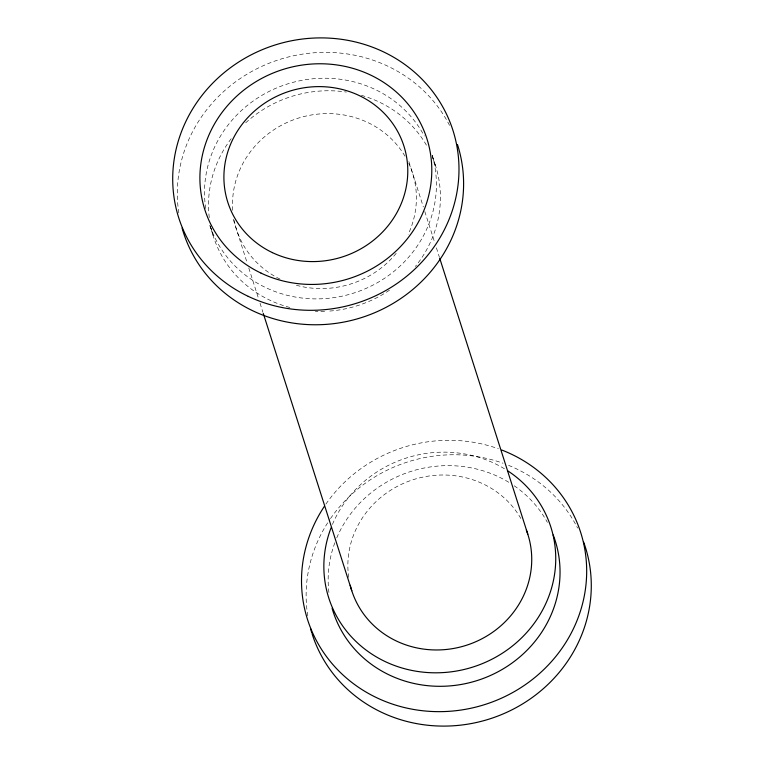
<?xml version="1.0" encoding="UTF-8"?>
<svg xmlns="http://www.w3.org/2000/svg" width="764" height="764" viewBox="0 0 764 764"><rect width="100%" height="100%" fill="white"/><g stroke="black" fill="none" stroke-linecap="round" stroke-linejoin="round"><path stroke-width="0.57" stroke-dasharray="3.82 2.86" d="M435.451 165.463L431.784 153.975A116.567 109.682 -17.7 0 1 353.999 292.984A116.567 109.682 -17.7 0 1 209.823 225.265M408.874 161.596L423.342 206.929M424.794 211.475L434.592 242.159M436.406 247.842L439.3 256.933M233.221 219.211L247.326 263.427M248.778 267.973L258.576 298.657M260.027 303.203L262.921 312.295M209.804 225.227L213.462 236.706M178.824 212.984A143.909 135.4 -17.7 0 1 279.051 59.649A143.909 135.4 -17.7 0 1 449.853 125.993M332.435 524.429A116.567 109.682 -17.7 0 1 504.928 469.067M328.921 592.511A116.567 109.682 -17.7 0 1 334.995 542.316M336.743 537.923A116.567 109.682 -17.7 0 1 510.237 483.182M514.191 485.78A116.567 109.682 -17.7 0 1 547.387 522.395M307.806 615.927A143.345 134.875 -17.7 0 1 329.809 519.587M330.478 518.603A143.345 134.875 -17.7 0 1 503.018 463.232M508.557 465.343A143.345 134.875 -17.7 0 1 577.603 528.105M408.73 163.305A92.425 86.962 -17.7 0 1 408.148 234.462M396.21 253.342A92.425 86.962 -17.7 0 1 294.255 284.676M279.987 279.099A92.425 86.962 -17.7 0 1 233.727 218.284M232.753 210.339A92.425 86.962 -17.7 0 1 298.438 118.105A92.425 86.962 -17.7 0 1 404.996 156.219M205.755 208.534A116.567 109.682 -17.7 0 1 285.755 84.517A116.567 109.682 -17.7 0 1 424.297 136.002M325.865 504.154A143.345 134.875 -17.7 0 1 498.405 448.774M348.709 577.412A92.425 86.962 -17.7 0 1 412.044 480.059A92.425 86.962 -17.7 0 1 521.468 519.596M432.701 157.938A116.567 109.682 -17.7 0 1 415.329 266.521M389.468 290.196A116.567 109.682 -17.7 0 1 328.128 311.168M324.652 311.34A116.567 109.682 -17.7 0 1 315.303 311.311M289.842 307.481A116.567 109.682 -17.7 0 1 210.807 226.746M209.279 217.625A116.567 109.682 -17.7 0 1 231.358 138.485M245.693 122.813A116.567 109.682 -17.7 0 1 346.369 92.072M361.391 95.328A116.567 109.682 -17.7 0 1 427.744 147.509"/><path stroke-width="1.15" d="M439.663 258.07L527.8 534.237M263.284 313.431L351.784 590.725M501.747 450.015A143.345 134.875 -17.7 0 1 571.252 633.05A143.345 134.875 -17.7 0 1 372.899 695.842A143.345 134.875 -17.7 0 1 324.528 506.112M457.483 144.577A143.909 135.4 -17.7 0 1 359.481 318.216A143.909 135.4 -17.7 0 1 182.08 228.044M553.193 534.962A116.567 109.682 -17.7 0 1 478.799 680.017A116.567 109.682 -17.7 0 1 332.111 608.325M507.926 470.968A116.567 109.682 -17.7 0 1 539.403 615.574A116.567 109.682 -17.7 0 1 389.716 663.61A116.567 109.682 -17.7 0 1 331.108 527.723M583.686 542.201A143.345 134.875 -17.7 0 1 492.312 718.055A143.345 134.875 -17.7 0 1 312.218 634.235M311.874 633.127A143.345 134.875 -17.7 0 1 310.566 628.629M526.301 529.958A92.425 86.962 -17.7 0 1 465.811 645.465A92.425 86.962 -17.7 0 1 350.237 585.272M248.233 296.356A143.909 135.4 -17.7 0 0 458.916 164.986A143.909 135.4 -17.7 0 0 240.383 60.967A143.909 135.4 -17.7 0 0 248.233 296.356M261.078 273.13A116.567 109.682 -17.7 0 0 431.736 166.724A116.567 109.682 -17.7 0 0 254.718 82.455A116.567 109.682 -17.7 0 0 261.078 273.13M272.423 252.626A92.425 86.962 -17.7 0 0 407.737 168.252A92.425 86.962 -17.7 0 0 267.381 101.431A92.425 86.962 -17.7 0 0 272.423 252.626"/></g></svg>
